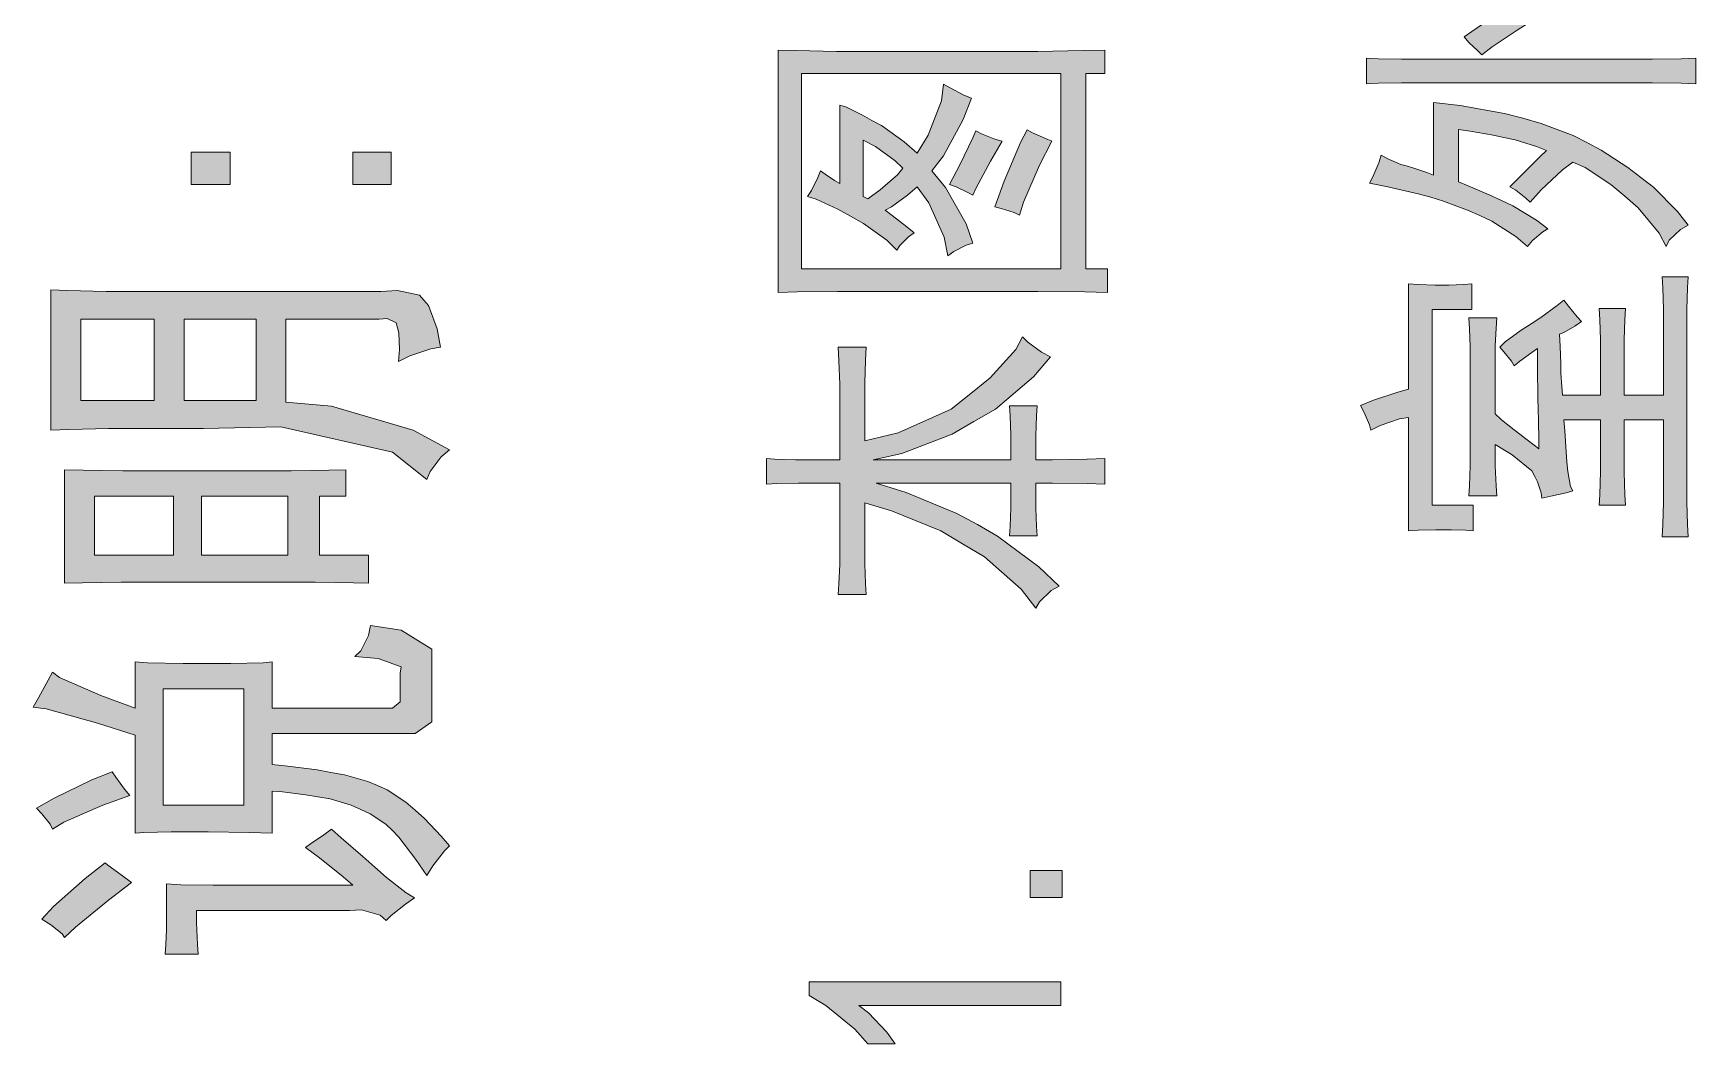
# Model space of a CAD drawing. Header units: millimetres. Extents: x 388 to 64525, y 87 to 607.
# Drawn here: x 64438.72 to 64454.68, y 529.36 to 539.06 of the extents above; entities that cross this region are included whole.
import ezdxf

# ---------------------------------------------------------------- set-up
doc = ezdxf.new("R2010")
doc.units = ezdxf.units.MM

msp = doc.modelspace()

# ---------------------------------------------------------------- hatches: boundary and pattern name
h = msp.add_hatch(color=0)
h.dxf.hatch_style = 2
h.paths.add_polyline_path([(64452.458, 539.022), (64452.53, 539.072), (64452.745, 539.219), (64452.888, 539.319), (64453.031, 539.416), (64453.304, 539.581), (64453.429, 539.649), (64453.472, 539.592), (64453.562, 539.499), (64453.612, 539.459), (64453.501, 539.409), (64453.246, 539.269), (64453.107, 539.176), (64452.967, 539.086), (64452.727, 538.925), (64452.627, 538.85), (64452.587, 538.886), (64452.501, 538.968)])
h = msp.add_hatch(color=0)
h.paths.add_polyline_path([(64445.873, 538.893), (64446.048, 538.889), (64446.435, 538.882), (64446.647, 538.882), (64448.148, 538.882), (64448.366, 538.882), (64448.796, 538.889), (64449.008, 538.893), (64449.008, 538.671), (64448.825, 538.671), (64448.825, 536.793), (64449.033, 536.793), (64449.033, 536.568), (64448.818, 536.575), (64448.366, 536.578), (64448.137, 536.578), (64446.647, 536.578), (64446.442, 536.578), (64446.055, 536.575), (64445.873, 536.568)])
h.paths.add_polyline_path([(64448.585, 538.671), (64446.098, 538.671), (64446.098, 536.793), (64448.585, 536.793)])
h = msp.add_hatch(color=0)
h.dxf.hatch_style = 2
h.paths.add_polyline_path([(64451.519, 538.818), (64451.631, 538.811), (64451.856, 538.807), (64451.967, 538.807), (64454.131, 538.807), (64454.264, 538.807), (64454.54, 538.811), (64454.68, 538.818), (64454.68, 538.571), (64454.54, 538.578), (64454.264, 538.581), (64454.131, 538.581), (64451.967, 538.581), (64451.856, 538.581), (64451.631, 538.578), (64451.519, 538.571)])
h = msp.add_hatch(color=0)
h.paths.add_polyline_path([(64446.281, 537.736), (64446.324, 537.703), (64446.414, 537.643), (64446.464, 537.614), (64446.464, 538.366), (64446.528, 538.345), (64446.682, 538.27), (64446.772, 538.219), (64446.865, 538.169), (64447.084, 538.012), (64447.209, 537.904), (64447.313, 538.076), (64447.442, 538.406), (64447.46, 538.567), (64447.524, 538.531), (64447.657, 538.463), (64447.729, 538.434), (64447.65, 538.227), (64447.46, 537.879), (64447.349, 537.736), (64447.481, 537.574), (64447.679, 537.227), (64447.743, 537.041), (64447.679, 537.023), (64447.56, 536.962), (64447.503, 536.919), (64447.467, 537.098), (64447.32, 537.428), (64447.209, 537.582), (64447.116, 537.503), (64446.962, 537.388), (64446.901, 537.356), (64446.969, 537.306), (64447.109, 537.198), (64447.18, 537.141), (64447.123, 537.102), (64447.041, 537.019), (64447.012, 536.973), (64446.915, 537.069), (64446.693, 537.231), (64446.568, 537.299), (64446.446, 537.367), (64446.238, 537.463), (64446.156, 537.488), (64446.192, 537.546), (64446.253, 537.671)])
h.paths.add_polyline_path([(64446.733, 537.467), (64446.851, 537.553), (64447.019, 537.696), (64447.069, 537.761), (64446.998, 537.832), (64446.808, 537.969), (64446.69, 538.03), (64446.69, 537.488)])
h = msp.add_hatch(color=0)
h.dxf.hatch_style = 2
h.paths.add_polyline_path([(64451.659, 537.886), (64451.724, 537.85), (64451.849, 537.797), (64451.914, 537.779), (64451.974, 537.761), (64452.1, 537.718), (64452.164, 537.693), (64452.164, 538.391), (64452.419, 538.363), (64452.845, 538.287), (64453.021, 538.241), (64453.196, 538.191), (64453.504, 538.073), (64453.641, 538.004), (64453.773, 537.933), (64454.028, 537.768), (64454.153, 537.671), (64454.275, 537.578), (64454.504, 537.345), (64454.608, 537.213), (64454.533, 537.173), (64454.425, 537.069), (64454.397, 537.008), (64454.328, 537.137), (64454.128, 537.381), (64453.999, 537.492), (64453.866, 537.603), (64453.619, 537.768), (64453.501, 537.818), (64453.401, 537.746), (64453.196, 537.553), (64453.092, 537.435), (64453.049, 537.474), (64452.953, 537.549), (64452.895, 537.582), (64453.006, 537.693), (64453.182, 537.868), (64453.246, 537.929), (64453.15, 537.969), (64452.945, 538.033), (64452.838, 538.055), (64452.734, 538.076), (64452.516, 538.115), (64452.404, 538.133), (64452.404, 537.628), (64452.494, 537.592), (64452.698, 537.506), (64452.809, 537.453), (64452.924, 537.399), (64453.15, 537.263), (64453.261, 537.177), (64453.211, 537.148), (64453.114, 537.066), (64453.064, 537.008), (64452.953, 537.105), (64452.723, 537.252), (64452.609, 537.306), (64452.49, 537.359), (64452.258, 537.445), (64452.136, 537.481), (64452.017, 537.514), (64451.724, 537.582), (64451.548, 537.617), (64451.58, 537.678), (64451.638, 537.811)])
h = msp.add_hatch(color=0)
h.dxf.hatch_style = 2
h.paths.add_polyline_path([(64447.517, 537.603), (64447.618, 537.793), (64447.743, 538.051), (64447.772, 538.119), (64447.825, 538.09), (64447.954, 538.04), (64448.022, 538.019), (64447.911, 537.829), (64447.772, 537.567), (64447.743, 537.503), (64447.693, 537.528), (64447.582, 537.582)])
h = msp.add_hatch(color=0)
h.dxf.hatch_style = 2
h.paths.add_polyline_path([(64447.954, 537.388), (64448.044, 537.635), (64448.198, 538.008), (64448.263, 538.13), (64448.316, 538.101), (64448.438, 538.047), (64448.499, 538.019), (64448.381, 537.789), (64448.227, 537.435), (64448.191, 537.309), (64448.137, 537.334), (64448.015, 537.374)])
h = msp.add_hatch(color=0)
h.dxf.hatch_style = 2
h.paths.add_polyline_path([(64440.613, 537.915), (64440.613, 537.603), (64440.24, 537.603), (64440.24, 537.915)])
h = msp.add_hatch(color=0)
h.dxf.hatch_style = 2
h.paths.add_polyline_path([(64442.161, 537.915), (64442.161, 537.603), (64441.792, 537.603), (64441.792, 537.915)])
h = msp.add_hatch(color=0)
h.paths.add_polyline_path([(64438.893, 536.593), (64439.054, 536.586), (64439.423, 536.578), (64439.635, 536.578), (64442.06, 536.578), (64442.222, 536.586), (64442.43, 536.543), (64442.472, 536.492), (64442.519, 536.442), (64442.601, 536.217), (64442.634, 536.041), (64442.541, 536.027), (64442.34, 535.959), (64442.229, 535.905), (64442.24, 536.019), (64442.232, 536.181), (64442.222, 536.227), (64442.207, 536.277), (64442.121, 536.317), (64442.043, 536.31), (64441.15, 536.31), (64441.15, 535.514), (64441.588, 535.475), (64442.372, 535.246), (64442.72, 535.056), (64442.641, 534.988), (64442.533, 534.848), (64442.501, 534.773), (64442.172, 535.034), (64441.1, 535.278), (64440.359, 535.26), (64439.653, 535.26), (64439.448, 535.26), (64439.069, 535.253), (64438.893, 535.246)])
h.paths.add_polyline_path([(64439.886, 536.31), (64439.18, 536.31), (64439.18, 535.529), (64439.886, 535.529)])
h.paths.add_polyline_path([(64440.864, 536.31), (64440.172, 536.31), (64440.172, 535.529), (64440.864, 535.529)])
h = msp.add_hatch(color=0)
h.dxf.hatch_style = 2
h.paths.add_polyline_path([(64451.462, 535.482), (64451.588, 535.532), (64451.82, 535.611), (64451.924, 535.64), (64451.924, 536.65), (64452.017, 536.643), (64452.179, 536.639), (64452.25, 536.639), (64452.311, 536.639), (64452.451, 536.643), (64452.53, 536.65), (64452.53, 536.403), (64452.15, 536.403), (64452.15, 534.525), (64452.544, 534.525), (64452.544, 534.278), (64452.473, 534.285), (64452.333, 534.289), (64452.265, 534.289), (64452.186, 534.289), (64452.017, 534.285), (64451.924, 534.278), (64451.924, 535.367), (64451.835, 535.353), (64451.652, 535.289), (64451.562, 535.246), (64451.548, 535.296), (64451.498, 535.414)])
h = msp.add_hatch(color=0)
h.dxf.hatch_style = 2
h.paths.add_polyline_path([(64452.516, 535.987), (64452.516, 536.048), (64452.508, 536.217), (64452.501, 536.324), (64452.77, 536.324), (64452.763, 536.224), (64452.756, 536.055), (64452.756, 535.987), (64452.756, 535.403), (64452.816, 535.346), (64452.938, 535.249), (64452.992, 535.206), (64453.049, 535.163), (64453.143, 535.091), (64453.175, 535.066), (64453.175, 535.149), (64453.171, 535.339), (64453.168, 535.446), (64453.164, 535.554), (64453.16, 535.847), (64453.16, 536.03), (64453.107, 535.991), (64452.992, 535.908), (64452.938, 535.862), (64452.91, 535.908), (64452.838, 535.998), (64452.799, 536.041), (64452.852, 536.095), (64453.003, 536.206), (64453.1, 536.267), (64453.193, 536.328), (64453.35, 536.442), (64453.415, 536.492), (64453.458, 536.435), (64453.54, 536.335), (64453.583, 536.288), (64453.519, 536.245), (64453.415, 536.184), (64453.372, 536.166), (64453.379, 536.048), (64453.386, 535.887), (64453.386, 535.84), (64453.386, 535.794), (64453.393, 535.665), (64453.401, 535.582), (64453.766, 535.582), (64453.766, 536.03), (64453.766, 536.116), (64453.759, 536.306), (64453.752, 536.414), (64454.006, 536.414), (64453.999, 536.306), (64453.992, 536.116), (64453.992, 536.03), (64453.992, 535.582), (64454.371, 535.582), (64454.371, 536.288), (64454.371, 536.403), (64454.364, 536.614), (64454.357, 536.718), (64454.608, 536.718), (64454.601, 536.614), (64454.594, 536.403), (64454.594, 536.288), (64454.594, 534.651), (64454.594, 534.554), (64454.601, 534.339), (64454.608, 534.221), (64454.357, 534.221), (64454.364, 534.339), (64454.371, 534.554), (64454.371, 534.651), (64454.371, 535.346), (64453.992, 535.346), (64453.992, 534.952), (64453.992, 534.841), (64453.999, 534.626), (64454.006, 534.525), (64453.752, 534.525), (64453.759, 534.626), (64453.766, 534.848), (64453.766, 534.962), (64453.766, 535.346), (64453.415, 535.346), (64453.422, 535.238), (64453.436, 535.038), (64453.444, 534.941), (64453.451, 534.848), (64453.479, 534.705), (64453.501, 534.662), (64453.436, 534.644), (64453.289, 534.611), (64453.203, 534.593), (64453.196, 534.644), (64453.16, 534.748), (64453.135, 534.801), (64453.107, 534.855), (64452.917, 535.009), (64452.756, 535.109), (64452.756, 534.998), (64452.756, 534.902), (64452.763, 534.712), (64452.77, 534.615), (64452.501, 534.615), (64452.508, 534.712), (64452.516, 534.902), (64452.516, 534.998)])
h = msp.add_hatch(color=0)
h.dxf.hatch_style = 2
h.paths.add_polyline_path([(64446.464, 534.737), (64446.184, 534.737), (64446.07, 534.737), (64445.862, 534.733), (64445.762, 534.726), (64445.762, 534.973), (64445.84, 534.966), (64446.041, 534.962), (64446.17, 534.962), (64446.464, 534.962), (64446.464, 535.59), (64446.464, 535.686), (64446.457, 535.912), (64446.45, 536.041), (64446.718, 536.041), (64446.711, 535.916), (64446.704, 535.697), (64446.704, 535.604), (64446.704, 535.142), (64447.026, 535.22), (64447.535, 535.446), (64447.722, 535.597), (64447.908, 535.747), (64448.155, 536.019), (64448.22, 536.141), (64448.27, 536.091), (64448.402, 535.994), (64448.488, 535.951), (64448.323, 535.758), (64447.958, 535.446), (64447.75, 535.328), (64447.542, 535.206), (64447.062, 535.023), (64446.786, 534.962), (64448.108, 534.962), (64448.108, 535.109), (64448.108, 535.199), (64448.101, 535.382), (64448.094, 535.478), (64448.359, 535.478), (64448.352, 535.382), (64448.345, 535.192), (64448.345, 535.095), (64448.345, 534.962), (64448.506, 534.962), (64448.839, 534.966), (64449.008, 534.973), (64449.008, 534.726), (64448.839, 534.733), (64448.506, 534.737), (64448.345, 534.737), (64448.345, 534.59), (64448.345, 534.5), (64448.352, 534.321), (64448.359, 534.232), (64448.094, 534.232), (64448.101, 534.321), (64448.108, 534.5), (64448.108, 534.59), (64448.108, 534.737), (64446.815, 534.737), (64447.102, 534.647), (64447.589, 534.447), (64447.786, 534.339), (64447.979, 534.228), (64448.374, 533.934), (64448.571, 533.748), (64448.495, 533.705), (64448.381, 533.597), (64448.345, 533.536), (64448.205, 533.719), (64447.854, 534.031), (64447.643, 534.153), (64447.435, 534.278), (64446.962, 534.472), (64446.704, 534.547), (64446.704, 534.052), (64446.704, 533.963), (64446.711, 533.769), (64446.718, 533.669), (64446.45, 533.669), (64446.457, 533.769), (64446.464, 533.956), (64446.464, 534.042)])
h = msp.add_hatch(color=0)
h.paths.add_polyline_path([(64439.026, 534.866), (64439.205, 534.862), (64439.585, 534.855), (64439.785, 534.855), (64441, 534.855), (64441.201, 534.855), (64441.562, 534.862), (64441.724, 534.866), (64441.724, 534.611), (64441.473, 534.611), (64441.473, 534.045), (64441.942, 534.045), (64441.942, 533.777), (64441.799, 533.78), (64441.43, 533.787), (64441.201, 533.787), (64439.767, 533.787), (64439.567, 533.787), (64439.198, 533.78), (64439.026, 533.777)])
h.paths.add_polyline_path([(64441.168, 534.611), (64440.341, 534.611), (64440.341, 534.045), (64441.168, 534.045)])
h.paths.add_polyline_path([(64440.072, 534.611), (64439.312, 534.611), (64439.312, 534.045), (64440.072, 534.045)])
h = msp.add_hatch(color=0)
h.paths.add_polyline_path([(64438.911, 532.924), (64438.976, 532.87), (64439.373, 532.698), (64439.703, 532.576), (64439.703, 533.021), (64439.821, 533.013), (64440.165, 533.006), (64440.394, 533.006), (64440.62, 533.006), (64440.932, 533.013), (64441.018, 533.021), (64441.018, 532.576), (64442.096, 532.576), (64442.172, 532.576), (64442.247, 532.637), (64442.247, 532.698), (64442.247, 532.913), (64442.254, 532.974), (64442.035, 533.053), (64441.81, 533.074), (64441.867, 533.128), (64441.942, 533.275), (64441.96, 533.372), (64442.254, 533.325), (64442.551, 533.142), (64442.551, 533.006), (64442.551, 532.562), (64442.551, 532.447), (64442.39, 532.333), (64442.229, 532.333), (64441.018, 532.333), (64441.018, 532.035), (64441.168, 532.021), (64441.451, 531.985), (64441.58, 531.96), (64441.713, 531.938), (64441.935, 531.874), (64442.028, 531.835), (64442.121, 531.792), (64442.301, 531.673), (64442.39, 531.598), (64442.48, 531.519), (64442.641, 531.347), (64442.72, 531.254), (64442.67, 531.208), (64442.558, 531.064), (64442.501, 530.971), (64442.397, 531.125), (64442.232, 531.34), (64442.172, 531.401), (64442.107, 531.462), (64441.957, 531.562), (64441.867, 531.605), (64441.777, 531.645), (64441.573, 531.706), (64441.455, 531.727), (64441.337, 531.745), (64441.118, 531.774), (64441.018, 531.781), (64441.018, 531.376), (64440.796, 531.383), (64440.402, 531.39), (64440.222, 531.39), (64440.047, 531.39), (64439.785, 531.383), (64439.703, 531.376), (64439.703, 532.318), (64439.341, 532.433), (64438.85, 532.569), (64438.725, 532.587), (64438.775, 532.677), (64438.868, 532.845)])
h.paths.add_polyline_path([(64440.746, 532.763), (64439.972, 532.763), (64439.972, 531.645), (64440.746, 531.645)])
h = msp.add_hatch(color=0)
h.dxf.hatch_style = 2
h.paths.add_polyline_path([(64438.757, 531.616), (64438.925, 531.713), (64439.287, 531.888), (64439.481, 531.967), (64439.517, 531.913), (64439.599, 531.799), (64439.653, 531.738), (64439.391, 531.645), (64439.019, 531.483), (64438.911, 531.415), (64438.886, 531.462), (64438.807, 531.562)])
h = msp.add_hatch(color=0)
h.dxf.hatch_style = 2
h.paths.add_polyline_path([(64440.004, 530.889), (64440.14, 530.882), (64440.452, 530.878), (64440.627, 530.878), (64441.792, 530.878), (64441.699, 530.957), (64441.473, 531.139), (64441.337, 531.24), (64441.387, 531.276), (64441.512, 531.362), (64441.588, 531.415), (64441.681, 531.333), (64441.888, 531.154), (64442.003, 531.05), (64442.114, 530.95), (64442.304, 530.803), (64442.383, 530.756), (64442.297, 530.695), (64442.161, 530.588), (64442.111, 530.538), (64442.053, 530.591), (64441.874, 530.641), (64441.759, 530.634), (64440.29, 530.634), (64440.29, 530.52), (64440.301, 530.308), (64440.308, 530.215), (64439.99, 530.215), (64439.997, 530.308), (64440.004, 530.452), (64440.004, 530.498)])
h = msp.add_hatch(color=0)
h.dxf.hatch_style = 2
h.paths.add_polyline_path([(64438.807, 530.552), (64438.918, 530.674), (64439.223, 530.942), (64439.416, 531.093), (64439.441, 531.071), (64439.567, 530.978), (64439.667, 530.903), (64439.448, 530.735), (64439.13, 530.473), (64439.026, 530.376), (64439.001, 530.412), (64438.893, 530.498)])
h = msp.add_hatch(color=0)
h.dxf.hatch_style = 2
h.paths.add_polyline_path([(64448.599, 531.018), (64448.599, 530.76), (64448.291, 530.76), (64448.291, 531.018)])
h = msp.add_hatch(color=0)
h.dxf.hatch_style = 2
h.paths.add_polyline_path([(64446.647, 529.724), (64446.74, 529.653), (64446.915, 529.466), (64446.998, 529.355), (64446.733, 529.355), (64446.611, 529.495), (64446.331, 529.724), (64446.17, 529.817), (64446.17, 529.95), (64448.585, 529.95), (64448.585, 529.724)])

# ---------------------------------------------------------------- linework, layer by layer
at = {"color": 0, "lineweight": 0}
for points in [[(64452.458, 539.022), (64452.53, 539.072), (64452.745, 539.219), (64452.888, 539.319), (64453.031, 539.416), (64453.304, 539.581), (64453.429, 539.649), (64453.472, 539.592), (64453.562, 539.499), (64453.612, 539.459), (64453.501, 539.409), (64453.246, 539.269), (64453.107, 539.176), (64452.967, 539.086), (64452.727, 538.925), (64452.627, 538.85), (64452.587, 538.886), (64452.501, 538.968)], [(64445.873, 538.893), (64446.048, 538.889), (64446.435, 538.882), (64446.647, 538.882), (64448.148, 538.882), (64448.366, 538.882), (64448.796, 538.889), (64449.008, 538.893), (64449.008, 538.671), (64448.825, 538.671), (64448.825, 536.793), (64449.033, 536.793), (64449.033, 536.568), (64448.818, 536.575), (64448.366, 536.578), (64448.137, 536.578), (64446.647, 536.578), (64446.442, 536.578), (64446.055, 536.575), (64445.873, 536.568)], [(64451.519, 538.818), (64451.631, 538.811), (64451.856, 538.807), (64451.967, 538.807), (64454.131, 538.807), (64454.264, 538.807), (64454.54, 538.811), (64454.68, 538.818), (64454.68, 538.571), (64454.54, 538.578), (64454.264, 538.581), (64454.131, 538.581), (64451.967, 538.581), (64451.856, 538.581), (64451.631, 538.578), (64451.519, 538.571)], [(64448.585, 538.671), (64446.098, 538.671), (64446.098, 536.793), (64448.585, 536.793)], [(64446.281, 537.736), (64446.324, 537.703), (64446.414, 537.643), (64446.464, 537.614), (64446.464, 538.366), (64446.528, 538.345), (64446.682, 538.27), (64446.772, 538.219), (64446.865, 538.169), (64447.084, 538.012), (64447.209, 537.904), (64447.313, 538.076), (64447.442, 538.406), (64447.46, 538.567), (64447.524, 538.531), (64447.657, 538.463), (64447.729, 538.434), (64447.65, 538.227), (64447.46, 537.879), (64447.349, 537.736), (64447.481, 537.574), (64447.679, 537.227), (64447.743, 537.041), (64447.679, 537.023), (64447.56, 536.962), (64447.503, 536.919), (64447.467, 537.098), (64447.32, 537.428), (64447.209, 537.582), (64447.116, 537.503), (64446.962, 537.388), (64446.901, 537.356), (64446.969, 537.306), (64447.109, 537.198), (64447.18, 537.141), (64447.123, 537.102), (64447.041, 537.019), (64447.012, 536.973), (64446.915, 537.069), (64446.693, 537.231), (64446.568, 537.299), (64446.446, 537.367), (64446.238, 537.463), (64446.156, 537.488), (64446.192, 537.546), (64446.253, 537.671)], [(64451.659, 537.886), (64451.724, 537.85), (64451.849, 537.797), (64451.914, 537.779), (64451.974, 537.761), (64452.1, 537.718), (64452.164, 537.693), (64452.164, 538.391), (64452.419, 538.363), (64452.845, 538.287), (64453.021, 538.241), (64453.196, 538.191), (64453.504, 538.073), (64453.641, 538.004), (64453.773, 537.933), (64454.028, 537.768), (64454.153, 537.671), (64454.275, 537.578), (64454.504, 537.345), (64454.608, 537.213), (64454.533, 537.173), (64454.425, 537.069), (64454.397, 537.008), (64454.328, 537.137), (64454.128, 537.381), (64453.999, 537.492), (64453.866, 537.603), (64453.619, 537.768), (64453.501, 537.818), (64453.401, 537.746), (64453.196, 537.553), (64453.092, 537.435), (64453.049, 537.474), (64452.953, 537.549), (64452.895, 537.582), (64453.006, 537.693), (64453.182, 537.868), (64453.246, 537.929), (64453.15, 537.969), (64452.945, 538.033), (64452.838, 538.055), (64452.734, 538.076), (64452.516, 538.115), (64452.404, 538.133), (64452.404, 537.628), (64452.494, 537.592), (64452.698, 537.506), (64452.809, 537.453), (64452.924, 537.399), (64453.15, 537.263), (64453.261, 537.177), (64453.211, 537.148), (64453.114, 537.066), (64453.064, 537.008), (64452.953, 537.105), (64452.723, 537.252), (64452.609, 537.306), (64452.49, 537.359), (64452.258, 537.445), (64452.136, 537.481), (64452.017, 537.514), (64451.724, 537.582), (64451.548, 537.617), (64451.58, 537.678), (64451.638, 537.811)], [(64446.733, 537.467), (64446.851, 537.553), (64447.019, 537.696), (64447.069, 537.761), (64446.998, 537.832), (64446.808, 537.969), (64446.69, 538.03), (64446.69, 537.488)], [(64447.517, 537.603), (64447.618, 537.793), (64447.743, 538.051), (64447.772, 538.119), (64447.825, 538.09), (64447.954, 538.04), (64448.022, 538.019), (64447.911, 537.829), (64447.772, 537.567), (64447.743, 537.503), (64447.693, 537.528), (64447.582, 537.582)], [(64447.954, 537.388), (64448.044, 537.635), (64448.198, 538.008), (64448.263, 538.13), (64448.316, 538.101), (64448.438, 538.047), (64448.499, 538.019), (64448.381, 537.789), (64448.227, 537.435), (64448.191, 537.309), (64448.137, 537.334), (64448.015, 537.374)], [(64440.613, 537.915), (64440.613, 537.603), (64440.24, 537.603), (64440.24, 537.915)], [(64442.161, 537.915), (64442.161, 537.603), (64441.792, 537.603), (64441.792, 537.915)], [(64438.893, 536.593), (64439.054, 536.586), (64439.423, 536.578), (64439.635, 536.578), (64442.06, 536.578), (64442.222, 536.586), (64442.43, 536.543), (64442.472, 536.492), (64442.519, 536.442), (64442.601, 536.217), (64442.634, 536.041), (64442.541, 536.027), (64442.34, 535.959), (64442.229, 535.905), (64442.24, 536.019), (64442.232, 536.181), (64442.222, 536.227), (64442.207, 536.277), (64442.121, 536.317), (64442.043, 536.31), (64441.15, 536.31), (64441.15, 535.514), (64441.588, 535.475), (64442.372, 535.246), (64442.72, 535.056), (64442.641, 534.988), (64442.533, 534.848), (64442.501, 534.773), (64442.172, 535.034), (64441.1, 535.278), (64440.359, 535.26), (64439.653, 535.26), (64439.448, 535.26), (64439.069, 535.253), (64438.893, 535.246)], [(64451.462, 535.482), (64451.588, 535.532), (64451.82, 535.611), (64451.924, 535.64), (64451.924, 536.65), (64452.017, 536.643), (64452.179, 536.639), (64452.25, 536.639), (64452.311, 536.639), (64452.451, 536.643), (64452.53, 536.65), (64452.53, 536.403), (64452.15, 536.403), (64452.15, 534.525), (64452.544, 534.525), (64452.544, 534.278), (64452.473, 534.285), (64452.333, 534.289), (64452.265, 534.289), (64452.186, 534.289), (64452.017, 534.285), (64451.924, 534.278), (64451.924, 535.367), (64451.835, 535.353), (64451.652, 535.289), (64451.562, 535.246), (64451.548, 535.296), (64451.498, 535.414)], [(64452.516, 535.987), (64452.516, 536.048), (64452.508, 536.217), (64452.501, 536.324), (64452.77, 536.324), (64452.763, 536.224), (64452.756, 536.055), (64452.756, 535.987), (64452.756, 535.403), (64452.816, 535.346), (64452.938, 535.249), (64452.992, 535.206), (64453.049, 535.163), (64453.143, 535.091), (64453.175, 535.066), (64453.175, 535.149), (64453.171, 535.339), (64453.168, 535.446), (64453.164, 535.554), (64453.16, 535.847), (64453.16, 536.03), (64453.107, 535.991), (64452.992, 535.908), (64452.938, 535.862), (64452.91, 535.908), (64452.838, 535.998), (64452.799, 536.041), (64452.852, 536.095), (64453.003, 536.206), (64453.1, 536.267), (64453.193, 536.328), (64453.35, 536.442), (64453.415, 536.492), (64453.458, 536.435), (64453.54, 536.335), (64453.583, 536.288), (64453.519, 536.245), (64453.415, 536.184), (64453.372, 536.166), (64453.379, 536.048), (64453.386, 535.887), (64453.386, 535.84), (64453.386, 535.794), (64453.393, 535.665), (64453.401, 535.582), (64453.766, 535.582), (64453.766, 536.03), (64453.766, 536.116), (64453.759, 536.306), (64453.752, 536.414), (64454.006, 536.414), (64453.999, 536.306), (64453.992, 536.116), (64453.992, 536.03), (64453.992, 535.582), (64454.371, 535.582), (64454.371, 536.288), (64454.371, 536.403), (64454.364, 536.614), (64454.357, 536.718), (64454.608, 536.718), (64454.601, 536.614), (64454.594, 536.403), (64454.594, 536.288), (64454.594, 534.651), (64454.594, 534.554), (64454.601, 534.339), (64454.608, 534.221), (64454.357, 534.221), (64454.364, 534.339), (64454.371, 534.554), (64454.371, 534.651), (64454.371, 535.346), (64453.992, 535.346), (64453.992, 534.952), (64453.992, 534.841), (64453.999, 534.626), (64454.006, 534.525), (64453.752, 534.525), (64453.759, 534.626), (64453.766, 534.848), (64453.766, 534.962), (64453.766, 535.346), (64453.415, 535.346), (64453.422, 535.238), (64453.436, 535.038), (64453.444, 534.941), (64453.451, 534.848), (64453.479, 534.705), (64453.501, 534.662), (64453.436, 534.644), (64453.289, 534.611), (64453.203, 534.593), (64453.196, 534.644), (64453.16, 534.748), (64453.135, 534.801), (64453.107, 534.855), (64452.917, 535.009), (64452.756, 535.109), (64452.756, 534.998), (64452.756, 534.902), (64452.763, 534.712), (64452.77, 534.615), (64452.501, 534.615), (64452.508, 534.712), (64452.516, 534.902), (64452.516, 534.998)], [(64439.886, 536.31), (64439.18, 536.31), (64439.18, 535.529), (64439.886, 535.529)], [(64440.864, 536.31), (64440.172, 536.31), (64440.172, 535.529), (64440.864, 535.529)], [(64446.464, 534.737), (64446.184, 534.737), (64446.07, 534.737), (64445.862, 534.733), (64445.762, 534.726), (64445.762, 534.973), (64445.84, 534.966), (64446.041, 534.962), (64446.17, 534.962), (64446.464, 534.962), (64446.464, 535.59), (64446.464, 535.686), (64446.457, 535.912), (64446.45, 536.041), (64446.718, 536.041), (64446.711, 535.916), (64446.704, 535.697), (64446.704, 535.604), (64446.704, 535.142), (64447.026, 535.22), (64447.535, 535.446), (64447.722, 535.597), (64447.908, 535.747), (64448.155, 536.019), (64448.22, 536.141), (64448.27, 536.091), (64448.402, 535.994), (64448.488, 535.951), (64448.323, 535.758), (64447.958, 535.446), (64447.75, 535.328), (64447.542, 535.206), (64447.062, 535.023), (64446.786, 534.962), (64448.108, 534.962), (64448.108, 535.109), (64448.108, 535.199), (64448.101, 535.382), (64448.094, 535.478), (64448.359, 535.478), (64448.352, 535.382), (64448.345, 535.192), (64448.345, 535.095), (64448.345, 534.962), (64448.506, 534.962), (64448.839, 534.966), (64449.008, 534.973), (64449.008, 534.726), (64448.839, 534.733), (64448.506, 534.737), (64448.345, 534.737), (64448.345, 534.59), (64448.345, 534.5), (64448.352, 534.321), (64448.359, 534.232), (64448.094, 534.232), (64448.101, 534.321), (64448.108, 534.5), (64448.108, 534.59), (64448.108, 534.737), (64446.815, 534.737), (64447.102, 534.647), (64447.589, 534.447), (64447.786, 534.339), (64447.979, 534.228), (64448.374, 533.934), (64448.571, 533.748), (64448.495, 533.705), (64448.381, 533.597), (64448.345, 533.536), (64448.205, 533.719), (64447.854, 534.031), (64447.643, 534.153), (64447.435, 534.278), (64446.962, 534.472), (64446.704, 534.547), (64446.704, 534.052), (64446.704, 533.963), (64446.711, 533.769), (64446.718, 533.669), (64446.45, 533.669), (64446.457, 533.769), (64446.464, 533.956), (64446.464, 534.042)], [(64439.026, 534.866), (64439.205, 534.862), (64439.585, 534.855), (64439.785, 534.855), (64441, 534.855), (64441.201, 534.855), (64441.562, 534.862), (64441.724, 534.866), (64441.724, 534.611), (64441.473, 534.611), (64441.473, 534.045), (64441.942, 534.045), (64441.942, 533.777), (64441.799, 533.78), (64441.43, 533.787), (64441.201, 533.787), (64439.767, 533.787), (64439.567, 533.787), (64439.198, 533.78), (64439.026, 533.777)], [(64440.072, 534.611), (64439.312, 534.611), (64439.312, 534.045), (64440.072, 534.045)], [(64441.168, 534.611), (64440.341, 534.611), (64440.341, 534.045), (64441.168, 534.045)], [(64438.911, 532.924), (64438.976, 532.87), (64439.373, 532.698), (64439.703, 532.576), (64439.703, 533.021), (64439.821, 533.013), (64440.165, 533.006), (64440.394, 533.006), (64440.62, 533.006), (64440.932, 533.013), (64441.018, 533.021), (64441.018, 532.576), (64442.096, 532.576), (64442.172, 532.576), (64442.247, 532.637), (64442.247, 532.698), (64442.247, 532.913), (64442.254, 532.974), (64442.035, 533.053), (64441.81, 533.074), (64441.867, 533.128), (64441.942, 533.275), (64441.96, 533.372), (64442.254, 533.325), (64442.551, 533.142), (64442.551, 533.006), (64442.551, 532.562), (64442.551, 532.447), (64442.39, 532.333), (64442.229, 532.333), (64441.018, 532.333), (64441.018, 532.035), (64441.168, 532.021), (64441.451, 531.985), (64441.58, 531.96), (64441.713, 531.938), (64441.935, 531.874), (64442.028, 531.835), (64442.121, 531.792), (64442.301, 531.673), (64442.39, 531.598), (64442.48, 531.519), (64442.641, 531.347), (64442.72, 531.254), (64442.67, 531.208), (64442.558, 531.064), (64442.501, 530.971), (64442.397, 531.125), (64442.232, 531.34), (64442.172, 531.401), (64442.107, 531.462), (64441.957, 531.562), (64441.867, 531.605), (64441.777, 531.645), (64441.573, 531.706), (64441.455, 531.727), (64441.337, 531.745), (64441.118, 531.774), (64441.018, 531.781), (64441.018, 531.376), (64440.796, 531.383), (64440.402, 531.39), (64440.222, 531.39), (64440.047, 531.39), (64439.785, 531.383), (64439.703, 531.376), (64439.703, 532.318), (64439.341, 532.433), (64438.85, 532.569), (64438.725, 532.587), (64438.775, 532.677), (64438.868, 532.845)], [(64440.746, 532.763), (64439.972, 532.763), (64439.972, 531.645), (64440.746, 531.645)], [(64438.757, 531.616), (64438.925, 531.713), (64439.287, 531.888), (64439.481, 531.967), (64439.517, 531.913), (64439.599, 531.799), (64439.653, 531.738), (64439.391, 531.645), (64439.019, 531.483), (64438.911, 531.415), (64438.886, 531.462), (64438.807, 531.562)], [(64440.004, 530.889), (64440.14, 530.882), (64440.452, 530.878), (64440.627, 530.878), (64441.792, 530.878), (64441.699, 530.957), (64441.473, 531.139), (64441.337, 531.24), (64441.387, 531.276), (64441.512, 531.362), (64441.588, 531.415), (64441.681, 531.333), (64441.888, 531.154), (64442.003, 531.05), (64442.114, 530.95), (64442.304, 530.803), (64442.383, 530.756), (64442.297, 530.695), (64442.161, 530.588), (64442.111, 530.538), (64442.053, 530.591), (64441.874, 530.641), (64441.759, 530.634), (64440.29, 530.634), (64440.29, 530.52), (64440.301, 530.308), (64440.308, 530.215), (64439.99, 530.215), (64439.997, 530.308), (64440.004, 530.452), (64440.004, 530.498)], [(64438.807, 530.552), (64438.918, 530.674), (64439.223, 530.942), (64439.416, 531.093), (64439.441, 531.071), (64439.567, 530.978), (64439.667, 530.903), (64439.448, 530.735), (64439.13, 530.473), (64439.026, 530.376), (64439.001, 530.412), (64438.893, 530.498)], [(64448.599, 531.018), (64448.599, 530.76), (64448.291, 530.76), (64448.291, 531.018)], [(64446.647, 529.724), (64446.74, 529.653), (64446.915, 529.466), (64446.998, 529.355), (64446.733, 529.355), (64446.611, 529.495), (64446.331, 529.724), (64446.17, 529.817), (64446.17, 529.95), (64448.585, 529.95), (64448.585, 529.724)]]:
    msp.add_lwpolyline(points, close=True, dxfattribs=at)

doc.saveas('drawing.dxf')
